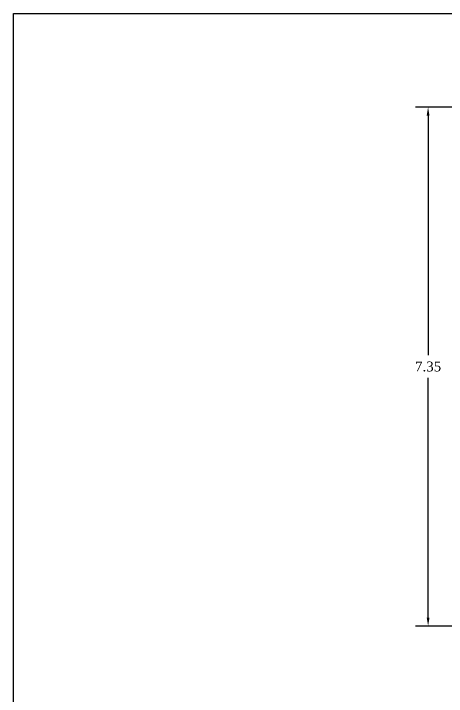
# Model space of a CAD drawing. Header units: inches. Extents: x 86794 to 87086, y 41803 to 41823.
# Drawn here: x 86822.99 to 86829.12, y 41812.48 to 41822.14 of the extents above; entities that cross this region are included whole.
import ezdxf

# ---------------------------------------------------------------- set-up
doc = ezdxf.new("R2010")
doc.units = ezdxf.units.IN
doc.header["$MEASUREMENT"] = 0
doc.styles.get("Standard").update_dxf_attribs({"font": 'times.ttf'})
doc.dimstyles.get("Standard").update_dxf_attribs({"dimtxt": 0.14, "dimasz": 0.12, "dimexe": 0.18, "dimexo": 0.0625, "dimgap": 0.09, "dimtad": 0, "dimtih": 1, "dimtoh": 1, "dimzin": 0, "dimdsep": 46, "dimtxsty": 'Standard', "dimcen": 0.09, "dimadec": 0, "dimazin": 0, "dimtfac": 1, "dimtofl": 0, "dimtmove": 0, "dimatfit": 3, "dimfxl": 1, "dimtolj": 1, "dimtzin": 0, "dimarcsym": 0})

# ---------------------------------------------------------------- blocks, each defined once
blk = doc.blocks.new('*D248')
at = {"color": 0, "lineweight": -2, "ltscale": 0.006, "transparency": 16777216}
for p, q in [((86829.6044, 41820.8167), (86828.6782, 41820.8167)), ((86828.8582, 41820.6967), (86828.8582, 41817.3057)), ((86828.8582, 41813.5917), (86828.8582, 41816.9828)), ((86829.6044, 41813.4717), (86828.6782, 41813.4717))]:
    blk.add_line(p, q, dxfattribs=at)
at = {"color": 0, "ltscale": 0.006, "transparency": 16777216}
for points in [[(86828.8382, 41820.6967), (86828.8782, 41820.6967), (86828.8582, 41820.8167)], [(86828.8382, 41813.5917), (86828.8782, 41813.5917), (86828.8582, 41813.4717)]]:
    blk.add_solid(points, dxfattribs=at)
at = {"layer": 'Defpoints', "color": 0, "ltscale": 0.006, "transparency": 16777216}
for p in [(86828.8582, 41820.8167), (86829.6669, 41820.8167), (86829.6669, 41813.4717)]:
    blk.add_point(p, dxfattribs=at)
at = {"color": 0, "ltscale": 0.006, "transparency": 16777216, "insert": (86828.8582, 41817.1442), "char_height": 0.14, "attachment_point": 5}
blk.add_mtext('\\A1;7.35', dxfattribs=at)

msp = doc.modelspace()

# ---------------------------------------------------------------- linework, layer by layer
for p, q in [((86822.9907, 41822.1404), (86850.328, 41822.1404)), ((86822.9907, 41803.4599), (86822.9907, 41822.1404))]:
    msp.add_line(p, q)

# ---------------------------------------------------------------- dimensions: what is measured, and where the dimension line sits
at = {"ltscale": 0.006}
dim = msp.add_linear_dim(base=(86828.8581599108, 41820.8167426768), p1=(86829.6669332961, 41813.4717426768), p2=(86829.6669332961, 41820.8167426768), angle=90, dimstyle='Standard', dxfattribs=at)
dim.commit()
dim.dimension.update_dxf_attribs({"geometry": '*D248', "text_midpoint": (86828.8581599108, 41817.1442426768)})

doc.saveas('drawing.dxf')
